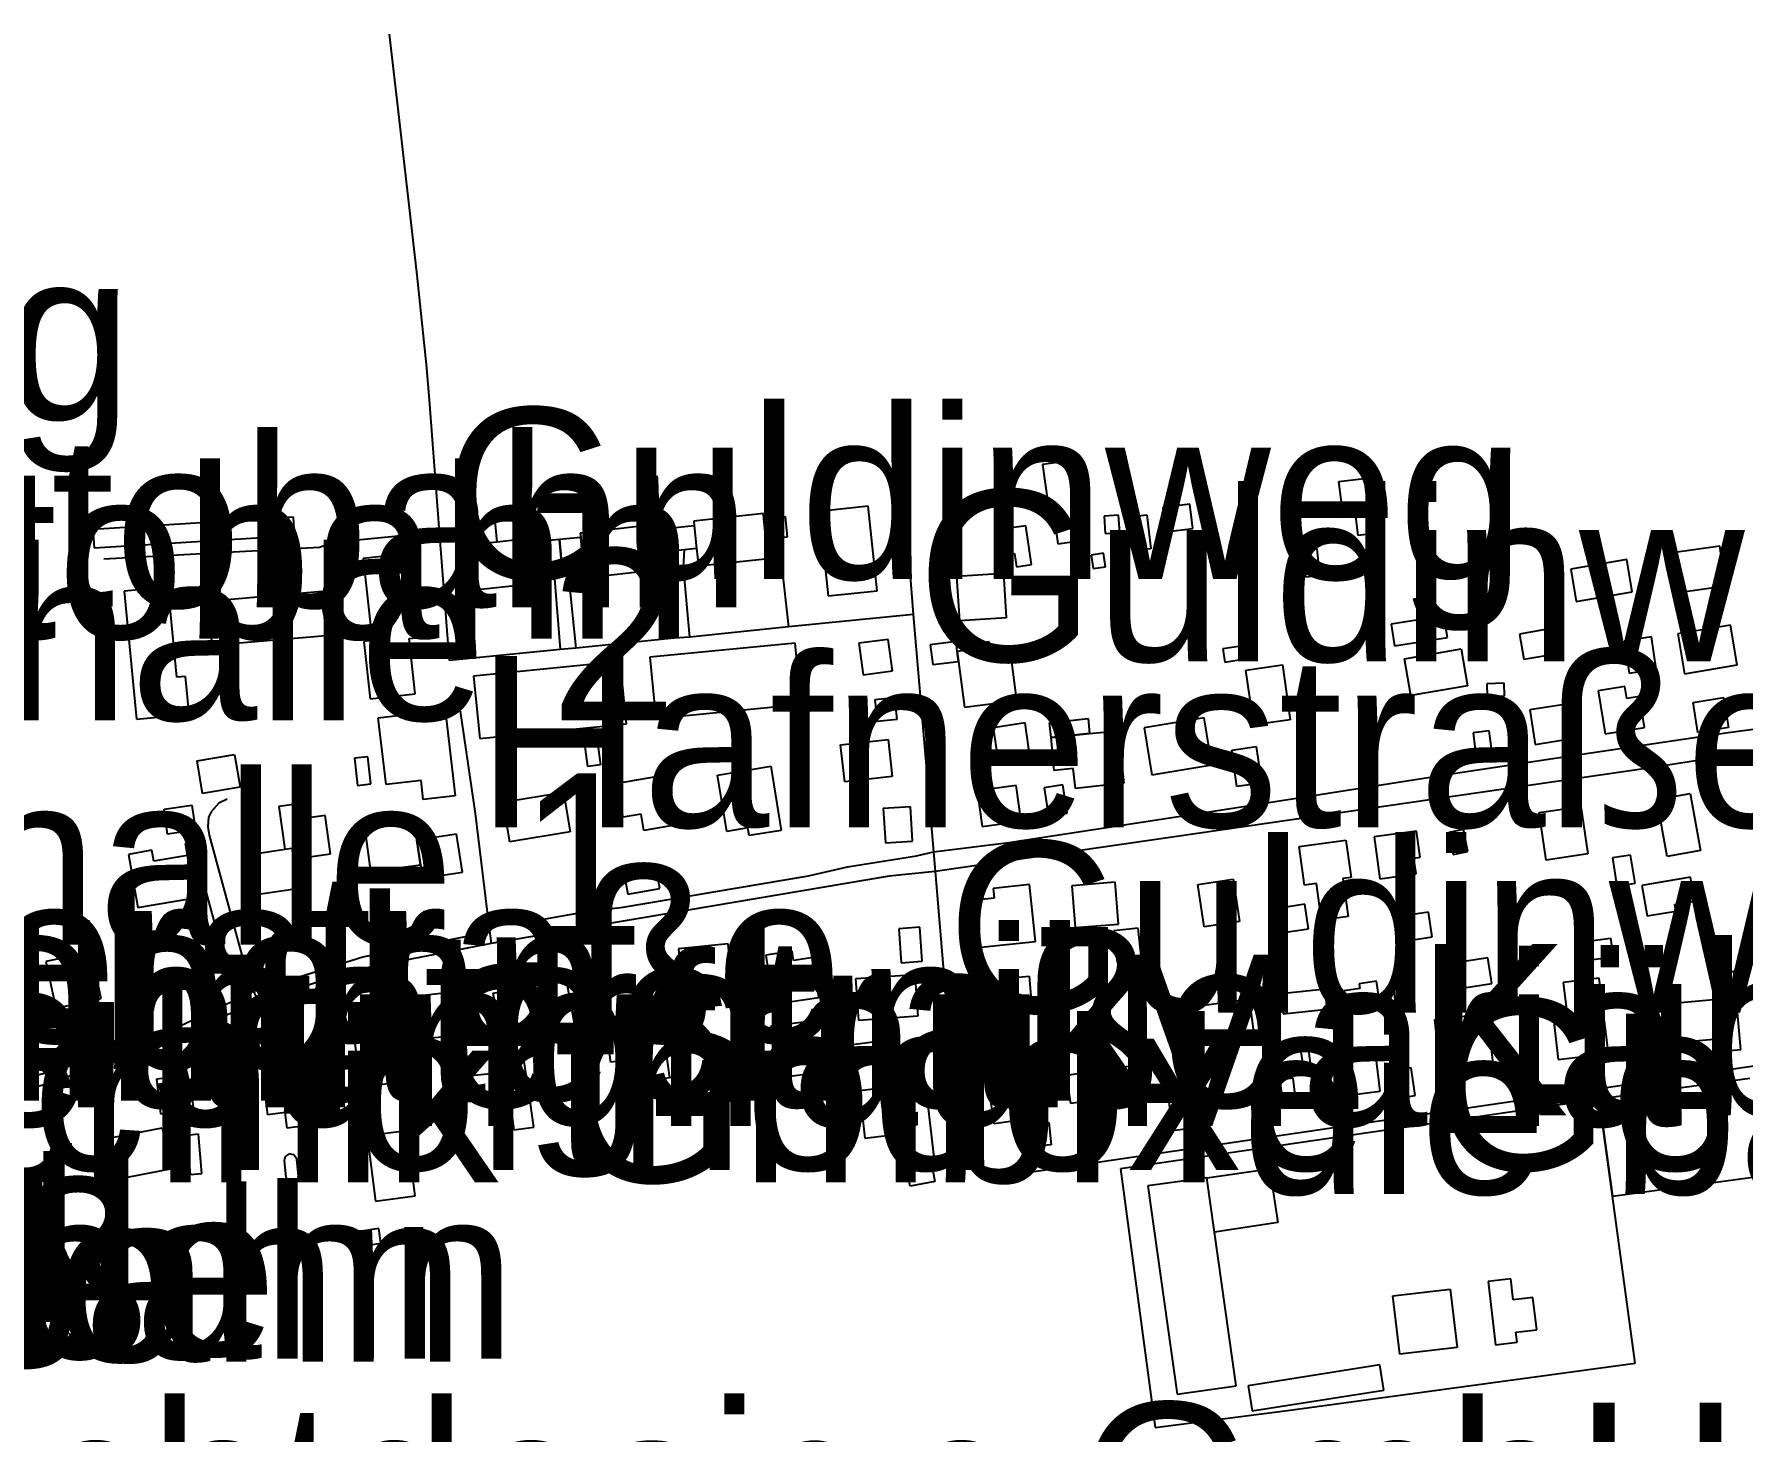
# Model space of a CAD drawing. Extents: x -3657 to 4700, y -7332 to 8131.
# Drawn here: x -1766.9 to -1333.8, y 3526.7 to 3880.9 of the extents above; entities that cross this region are included whole.
import ezdxf

# ---------------------------------------------------------------- set-up
doc = ezdxf.new("R2010")
doc.units = 0
for name, color, linetype in [('OSM_BUILDING_DETACHED', 9, 'CONTINUOUS'), ('OSM_BUILDING_HOUSE', 9, 'CONTINUOUS'), ('OSM_BUILDING_YES', 9, 'CONTINUOUS'), ('OSM_HIGHWAY_FOOTWAY', 8, 'CONTINUOUS'), ('OSM_HIGHWAY_RESIDENTIAL', 8, 'CONTINUOUS'), ('OSM_HIGHWAY_SERVICE', 8, 'CONTINUOUS'), ('OSM_LABELS', 8, 'CONTINUOUS'), ('OSM_LANDUSE_GREENFIELD', 3, 'CONTINUOUS'), ('OSM_LANDUSE_INDUSTRIAL', 3, 'CONTINUOUS'), ('OSM_LEISURE_SWIMMING_POOL', 3, 'CONTINUOUS')]:
    doc.layers.add(name, color=color, linetype=linetype)

msp = doc.modelspace()

# ---------------------------------------------------------------- linework, layer by layer
at = {"layer": 'OSM_BUILDING_DETACHED'}
for p, q in [((-1533.014335, 3743.56001), (-1521.212913, 3744.316135)), ((-1532.278643, 3732.251486), (-1533.014335, 3743.56001)), ((-1521.212913, 3744.316135), (-1520.484805, 3733.007611)), ((-1520.484805, 3733.007611), (-1532.278643, 3732.251486))]:
    msp.add_line(p, q, dxfattribs=at)
at = {"layer": 'OSM_BUILDING_HOUSE'}
for p, q in [((-1725.65207, 3696.769185), (-1716.125986, 3698.370392)), ((-1724.24136, 3688.451804), (-1725.65207, 3696.769185)), ((-1716.125986, 3698.370392), (-1714.700107, 3690.097489)), ((-1714.700107, 3690.097489), (-1724.24136, 3688.451804))]:
    msp.add_line(p, q, dxfattribs=at)
at = {"layer": 'OSM_BUILDING_YES'}
for p, q in [((-1503.59421, 3772.893232), (-1511.292438, 3771.859119)), ((-1511.292438, 3771.859119), (-1509.987911, 3762.19628)), ((-1503.44252, 3771.770163), (-1503.59421, 3772.893232)), ((-1501.303702, 3772.05927), (-1503.44252, 3771.770163)), ((-1500.112942, 3763.219273), (-1501.303702, 3772.05927)), ((-1436.145595, 3767.511397), (-1429.713971, 3768.300881)), ((-1435.023094, 3758.415652), (-1436.145595, 3767.511397)), ((-1429.713971, 3768.300881), (-1427.984714, 3754.279201)), ((-1555.494679, 3761.284481), (-1567.94078, 3759.939023)), ((-1553.181418, 3739.879458), (-1555.494679, 3761.284481)), ((-1509.987911, 3762.19628), (-1508.857826, 3762.351953)), ((-1508.857826, 3762.351953), (-1507.431947, 3751.766196)), ((-1501.091337, 3763.085839), (-1500.112942, 3763.219273)), ((-1499.710965, 3752.811428), (-1501.091337, 3763.085839)), ((-1473.984472, 3761.818217), (-1480.787734, 3760.973135)), ((-1480.787734, 3760.973135), (-1480.014119, 3754.768459)), ((-1473.210857, 3755.61354), (-1473.984472, 3761.818217)), ((-1701.222519, 3758.526847), (-1752.05358, 3755.413389)), ((-1700.941894, 3753.890019), (-1701.222519, 3758.526847)), ((-1656.102559, 3756.958999), (-1650.141172, 3757.514973)), ((-1655.601984, 3751.588284), (-1656.102559, 3756.958999)), ((-1650.141172, 3757.514973), (-1649.648182, 3752.133139)), ((-1610.846078, 3756.458621), (-1628.495119, 3754.479352)), ((-1610.61096, 3755.213238), (-1610.846078, 3756.458621)), ((-1610.61096, 3755.213238), (-1605.210823, 3755.791452)), ((-1605.210823, 3755.791452), (-1599.613491, 3756.391904)), ((-1605.210823, 3755.791452), (-1604.588897, 3749.942599)), ((-1604.588897, 3749.942599), (-1605.210823, 3755.791452)), ((-1582.025125, 3759.449765), (-1599.719673, 3757.537212)), ((-1599.719673, 3757.537212), (-1599.613491, 3756.391904)), ((-1599.613491, 3756.391904), (-1598.991565, 3750.543051)), ((-1599.613491, 3756.391904), (-1598.991565, 3750.543051)), ((-1581.918942, 3758.193262), (-1582.025125, 3759.449765)), ((-1581.918942, 3758.193262), (-1576.564312, 3758.68252)), ((-1581.441121, 3752.944862), (-1581.918942, 3758.193262)), ((-1581.441121, 3752.944862), (-1581.918942, 3758.193262)), ((-1576.564312, 3758.68252), (-1576.078907, 3753.445239)), ((-1567.94078, 3759.939023), (-1565.627519, 3738.533999)), ((-1515.532152, 3756.336307), (-1519.127187, 3755.82481)), ((-1519.127187, 3755.82481), (-1518.869315, 3754.034572)), ((-1514.113858, 3746.484437), (-1515.532152, 3756.336307)), ((-1492.005153, 3759.027224), (-1495.653279, 3758.793715)), ((-1495.653279, 3758.793715), (-1495.380238, 3754.412635)), ((-1491.732112, 3754.646144), (-1492.005153, 3759.027224)), ((-1431.85279, 3758.804834), (-1435.023094, 3758.415652)), ((-1431.246033, 3753.878899), (-1431.85279, 3758.804834)), ((-1752.05358, 3755.413389), (-1751.772954, 3750.776561)), ((-1751.772954, 3750.776561), (-1700.941894, 3753.890019)), ((-1655.601984, 3751.588284), (-1657.331242, 3751.388133)), ((-1649.648182, 3752.133139), (-1655.601984, 3751.588284)), ((-1649.648182, 3752.133139), (-1655.601984, 3751.588284)), ((-1640.000747, 3753.256208), (-1649.648182, 3752.133139)), ((-1639.879396, 3752.233214), (-1640.000747, 3753.256208)), ((-1633.796658, 3752.833667), (-1639.879396, 3752.233214)), ((-1639.310561, 3746.506676), (-1639.879396, 3752.233214)), ((-1639.879396, 3752.233214), (-1639.310561, 3746.506676)), ((-1628.358599, 3753.378522), (-1633.796658, 3752.833667)), ((-1633.227823, 3747.107128), (-1633.796658, 3752.833667)), ((-1633.796658, 3752.833667), (-1633.227823, 3747.107128)), ((-1628.495119, 3754.479352), (-1628.358599, 3753.378522)), ((-1628.358599, 3753.378522), (-1627.804933, 3747.629744)), ((-1627.804933, 3747.629744), (-1628.358599, 3753.378522)), ((-1610.049709, 3749.419983), (-1610.61096, 3755.213238)), ((-1610.049709, 3749.419983), (-1610.61096, 3755.213238)), ((-1578.263232, 3753.245088), (-1581.441121, 3752.944862)), ((-1580.796442, 3748.063404), (-1581.441121, 3752.944862)), ((-1576.078907, 3753.445239), (-1578.263232, 3753.245088)), ((-1518.869315, 3754.034572), (-1523.116613, 3753.423)), ((-1523.116613, 3753.423), (-1522.441596, 3748.719455)), ((-1507.431947, 3751.766196), (-1499.710965, 3752.811428)), ((-1495.380238, 3754.412635), (-1491.732112, 3754.646144)), ((-1480.014119, 3754.768459), (-1473.210857, 3755.61354)), ((-1427.984714, 3754.279201), (-1431.246033, 3753.878899)), ((-1671.749303, 3749.297668), (-1683.558309, 3747.996688)), ((-1683.558309, 3747.996688), (-1681.267802, 3727.258834)), ((-1669.39812, 3727.99272), (-1671.749303, 3749.297668)), ((-1657.331242, 3751.388133), (-1656.102559, 3740.001772)), ((-1636.72426, 3746.762424), (-1633.227823, 3747.107128)), ((-1633.227823, 3747.107128), (-1630.618769, 3747.362876)), ((-1630.618769, 3747.362876), (-1627.804933, 3747.629744)), ((-1627.804933, 3747.629744), (-1627.22093, 3743.148589)), ((-1607.630266, 3749.653492), (-1610.049709, 3749.419983)), ((-1609.579473, 3745.127858), (-1610.049709, 3749.419983)), ((-1604.588897, 3749.942599), (-1607.630266, 3749.653492)), ((-1602.025349, 3750.220586), (-1604.588897, 3749.942599)), ((-1598.991565, 3750.543051), (-1602.025349, 3750.220586)), ((-1598.991565, 3750.543051), (-1598.483406, 3746.150852)), ((-1598.483406, 3746.150852), (-1580.796442, 3748.063404)), ((-1522.441596, 3748.719455), (-1518.399078, 3749.297668)), ((-1518.399078, 3749.297668), (-1517.921257, 3745.939581)), ((-1495.858059, 3749.375505), (-1498.960104, 3748.919605)), ((-1498.960104, 3748.919605), (-1498.459529, 3745.472563)), ((-1495.3499, 3745.928462), (-1495.858059, 3749.375505)), ((-1441.689836, 3750.465215), (-1445.337962, 3750.076033)), ((-1445.337962, 3750.076033), (-1444.617438, 3743.359859)), ((-1440.961728, 3743.749041), (-1441.689836, 3750.465215)), ((-1363.190661, 3747.818776), (-1377.396357, 3745.372487)), ((-1361.772367, 3739.568112), (-1363.190661, 3747.818776)), ((-1339.572648, 3751.165743), (-1351.556097, 3749.4867)), ((-1351.556097, 3749.4867), (-1350.145387, 3739.456917)), ((-1338.161938, 3741.14708), (-1339.572648, 3751.165743)), ((-1639.310561, 3746.506676), (-1636.72426, 3746.762424)), ((-1638.772065, 3741.869847), (-1639.310561, 3746.506676)), ((-1627.22093, 3743.148589), (-1609.579473, 3745.127858)), ((-1517.921257, 3745.939581), (-1514.113858, 3746.484437)), ((-1498.459529, 3745.472563), (-1495.3499, 3745.928462)), ((-1444.617438, 3743.359859), (-1440.961728, 3743.749041)), ((-1377.396357, 3745.372487), (-1375.970478, 3737.121824)), ((-1732.971075, 3740.791256), (-1744.142986, 3739.723785)), ((-1744.142986, 3739.723785), (-1741.033357, 3707.288225)), ((-1730.771581, 3717.929579), (-1732.971075, 3740.791256)), ((-1693.911099, 3739.668188), (-1722.838234, 3737.177421)), ((-1692.947872, 3728.526456), (-1693.911099, 3739.668188)), ((-1656.102559, 3740.001772), (-1638.772065, 3741.869847)), ((-1565.627519, 3738.533999), (-1553.181418, 3739.879458)), ((-1375.970478, 3737.121824), (-1361.772367, 3739.568112)), ((-1350.145387, 3739.456917), (-1338.161938, 3741.14708)), ((-1722.838234, 3737.177421), (-1721.875008, 3726.03569)), ((-1409.546889, 3733.530228), (-1422.91071, 3731.361926)), ((-1422.91071, 3731.361926), (-1422.023328, 3725.891136)), ((-1408.659507, 3728.048318), (-1409.546889, 3733.530228)), ((-1381.393368, 3730.472367), (-1390.396124, 3728.893399)), ((-1380.270868, 3724.078659), (-1381.393368, 3730.472367)), ((-1336.902918, 3731.150656), (-1350.213647, 3728.904519)), ((-1335.196414, 3721.065276), (-1336.902918, 3731.150656)), ((-1721.875008, 3726.03569), (-1692.947872, 3728.526456)), ((-1681.267802, 3727.258834), (-1683.368697, 3727.025324)), ((-1683.368697, 3727.025324), (-1681.768376, 3712.492147)), ((-1671.847901, 3727.714733), (-1669.39812, 3727.99272)), ((-1670.308255, 3713.75977), (-1671.847901, 3727.714733)), ((-1574.031102, 3726.613903), (-1610.838493, 3723.011188)), ((-1572.506626, 3711.11333), (-1574.031102, 3726.613903)), ((-1550.420674, 3727.536821), (-1557.861031, 3726.558306)), ((-1557.861031, 3726.558306), (-1556.806791, 3718.552271)), ((-1549.366434, 3719.530786), (-1550.420674, 3727.536821)), ((-1533.2267, 3726.969727), (-1539.77209, 3726.135765)), ((-1539.77209, 3726.135765), (-1539.14258, 3721.143113)), ((-1532.908153, 3724.445602), (-1533.2267, 3726.969727)), ((-1524.807948, 3726.869651), (-1529.919875, 3726.202482)), ((-1529.919875, 3726.202482), (-1529.745432, 3724.857023)), ((-1524.57283, 3725.101652), (-1524.807948, 3726.869651)), ((-1519.620177, 3725.746583), (-1524.57283, 3725.101652)), ((-1517.830244, 3712.058487), (-1519.620177, 3725.746583)), ((-1460.984706, 3725.80218), (-1465.588474, 3725.101652)), ((-1460.476547, 3722.477452), (-1460.984706, 3725.80218)), ((-1422.023328, 3725.891136), (-1408.659507, 3728.048318)), ((-1390.396124, 3728.893399), (-1389.273623, 3722.499691)), ((-1356.941065, 3728.159513), (-1363.820171, 3727.11428)), ((-1363.820171, 3727.11428), (-1362.576319, 3718.997051)), ((-1355.704797, 3720.042283), (-1356.941065, 3728.159513)), ((-1350.213647, 3728.904519), (-1348.499559, 3718.808019)), ((-1618.34711, 3721.954836), (-1655.571647, 3718.207567)), ((-1616.754373, 3706.142917), (-1618.34711, 3721.954836)), ((-1610.838493, 3723.011188), (-1609.314017, 3707.510615)), ((-1539.14258, 3721.143113), (-1532.59719, 3721.965955)), ((-1529.745432, 3724.857023), (-1532.908153, 3724.445602)), ((-1532.908153, 3724.445602), (-1532.59719, 3721.965955)), ((-1532.59719, 3721.965955), (-1532.908153, 3724.445602)), ((-1532.59719, 3721.965955), (-1531.065129, 3710.334966)), ((-1465.588474, 3725.101652), (-1465.080315, 3721.776924)), ((-1465.080315, 3721.776924), (-1460.476547, 3722.477452)), ((-1419.535624, 3722.633125), (-1405.147901, 3725.101652)), ((-1417.935303, 3713.30387), (-1419.535624, 3722.633125)), ((-1405.147901, 3725.101652), (-1403.54758, 3715.772398)), ((-1389.273623, 3722.499691), (-1380.270868, 3724.078659)), ((-1728.564503, 3718.14085), (-1730.771581, 3717.929579)), ((-1727.646783, 3708.566967), (-1728.564503, 3718.14085)), ((-1655.571647, 3718.207567), (-1653.97891, 3702.395648)), ((-1556.806791, 3718.552271), (-1549.366434, 3719.530786)), ((-1459.748438, 3719.742057), (-1450.480227, 3721.065276)), ((-1457.746141, 3705.831571), (-1459.748438, 3719.742057)), ((-1450.480227, 3721.065276), (-1448.477929, 3707.16591)), ((-1362.576319, 3718.997051), (-1355.704797, 3720.042283)), ((-1348.499559, 3718.808019), (-1335.196414, 3721.065276)), ((-1681.768376, 3712.492147), (-1670.308255, 3713.75977)), ((-1548.78243, 3712.747896), (-1553.788175, 3712.191921)), ((-1548.175674, 3707.343822), (-1548.78243, 3712.747896)), ((-1403.54758, 3715.772398), (-1417.935303, 3713.30387)), ((-1394.264199, 3716.428448), (-1398.670771, 3716.250536)), ((-1398.670771, 3716.250536), (-1398.54942, 3713.048122)), ((-1398.54942, 3713.048122), (-1394.142848, 3713.226034)), ((-1394.142848, 3713.226034), (-1394.264199, 3716.428448)), ((-1363.63056, 3715.550008), (-1370.44899, 3714.449178)), ((-1370.44899, 3714.449178), (-1368.681811, 3703.563195)), ((-1363.13757, 3712.536625), (-1363.63056, 3715.550008)), ((-1359.967265, 3713.059242), (-1363.13757, 3712.536625)), ((-1358.685491, 3705.186641), (-1359.967265, 3713.059242)), ((-1346.37591, 3711.546991), (-1338.617006, 3712.770135)), ((-1338.617006, 3712.770135), (-1337.418661, 3705.186641)), ((-1741.033357, 3707.288225), (-1727.646783, 3708.566967)), ((-1679.690234, 3707.655168), (-1662.7693, 3709.634438)), ((-1662.7693, 3709.634438), (-1660.228506, 3687.88471)), ((-1609.314017, 3707.510615), (-1572.506626, 3711.11333)), ((-1553.788175, 3712.191921), (-1553.181418, 3706.787848)), ((-1531.065129, 3710.334966), (-1517.830244, 3712.058487)), ((-1378.458182, 3711.11333), (-1387.764316, 3709.645557)), ((-1387.764316, 3709.645557), (-1386.383944, 3700.927875)), ((-1377.085394, 3702.406768), (-1378.458182, 3711.11333)), ((-1345.177565, 3703.963497), (-1346.37591, 3711.546991)), ((-1677.710689, 3690.709061), (-1679.690234, 3707.655168)), ((-1653.97891, 3702.395648), (-1616.754373, 3706.142917)), ((-1553.181418, 3706.787848), (-1548.175674, 3707.343822)), ((-1515.729348, 3706.343068), (-1523.829553, 3705.153282)), ((-1523.829553, 3705.153282), (-1522.494687, 3696.090896)), ((-1514.394483, 3697.291801), (-1515.729348, 3706.343068)), ((-1509.517674, 3706.409785), (-1499.764057, 3707.477256)), ((-1509.100529, 3702.640277), (-1509.517674, 3706.409785)), ((-1499.764057, 3707.477256), (-1499.354496, 3703.707748)), ((-1499.354496, 3703.707748), (-1492.156842, 3704.363798)), ((-1492.156842, 3704.363798), (-1490.685456, 3691.087124)), ((-1470.328762, 3707.655168), (-1485.535607, 3705.153282)), ((-1485.535607, 3705.153282), (-1483.571232, 3693.233186)), ((-1468.364387, 3695.746191), (-1470.328762, 3707.655168)), ((-1448.477929, 3707.16591), (-1457.746141, 3705.831571)), ((-1398.033676, 3704.363798), (-1402.144454, 3703.841182)), ((-1402.144454, 3703.841182), (-1401.241904, 3696.780304)), ((-1397.13871, 3697.30292), (-1398.033676, 3704.363798)), ((-1368.681811, 3703.563195), (-1358.685491, 3705.186641)), ((-1337.418661, 3705.186641), (-1345.177565, 3703.963497)), ((-1562.525474, 3700.81668), (-1550.451012, 3702.195497)), ((-1561.456065, 3691.431828), (-1562.525474, 3700.81668)), ((-1550.451012, 3702.195497), (-1549.381603, 3692.799526)), ((-1509.100529, 3702.640277), (-1499.354496, 3703.707748)), ((-1499.354496, 3703.707748), (-1509.100529, 3702.640277)), ((-1508.342082, 3694.322896), (-1509.100529, 3702.640277)), ((-1463.335889, 3699.448983), (-1457.131799, 3700.338542)), ((-1461.993439, 3690.208684), (-1463.335889, 3699.448983)), ((-1457.131799, 3700.338542), (-1455.78935, 3691.109363)), ((-1386.383944, 3700.927875), (-1377.085394, 3702.406768)), ((-1593.682442, 3693.15535), (-1580.174516, 3695.357009)), ((-1580.174516, 3695.357009), (-1577.527539, 3679.12255)), ((-1522.494687, 3696.090896), (-1514.394483, 3697.291801)), ((-1483.571232, 3693.233186), (-1468.364387, 3695.746191)), ((-1401.241904, 3696.780304), (-1397.13871, 3697.30292)), ((-1668.867207, 3691.743174), (-1677.710689, 3690.709061)), ((-1668.305957, 3686.939553), (-1668.867207, 3691.743174)), ((-1619.090387, 3691.120483), (-1606.295401, 3693.322142)), ((-1617.603833, 3682.480637), (-1619.090387, 3691.120483)), ((-1606.295401, 3693.322142), (-1604.080738, 3680.490248)), ((-1591.354012, 3678.855682), (-1593.682442, 3693.15535)), ((-1549.381603, 3692.799526), (-1561.456065, 3691.431828)), ((-1503.548703, 3694.845513), (-1508.342082, 3694.322896)), ((-1502.972284, 3689.719426), (-1503.548703, 3694.845513)), ((-1490.685456, 3691.087124), (-1502.972284, 3689.719426)), ((-1455.78935, 3691.109363), (-1461.993439, 3690.208684)), ((-1660.228506, 3687.88471), (-1668.305957, 3686.939553)), ((-1648.025107, 3686.272384), (-1632.765171, 3688.840987)), ((-1632.765171, 3688.840987), (-1631.066252, 3678.755607)), ((-1517.997102, 3690.531149), (-1527.856902, 3689.152332)), ((-1527.856902, 3689.152332), (-1526.590297, 3680.112185)), ((-1516.730497, 3681.479882), (-1517.997102, 3690.531149)), ((-1506.180511, 3690.653464), (-1510.913215, 3689.886219)), ((-1510.913215, 3689.886219), (-1509.760377, 3682.747505)), ((-1505.020088, 3683.51475), (-1506.180511, 3690.653464)), ((-1355.545524, 3686.972912), (-1347.104018, 3688.496282)), ((-1352.928885, 3672.517571), (-1355.545524, 3686.972912)), ((-1347.104018, 3688.496282), (-1344.487379, 3674.052061)), ((-1734.010146, 3684.471026), (-1726.971766, 3685.4829)), ((-1733.100011, 3678.132915), (-1734.010146, 3684.471026)), ((-1726.971766, 3685.4829), (-1726.06163, 3679.144789)), ((-1697.968786, 3686.116711), (-1704.900983, 3685.138195)), ((-1704.900983, 3685.138195), (-1703.361338, 3674.330049)), ((-1697.422704, 3682.280486), (-1697.968786, 3686.116711)), ((-1693.167822, 3682.880938), (-1697.422704, 3682.280486)), ((-1691.78745, 3673.19586), (-1693.167822, 3682.880938)), ((-1646.326188, 3676.187004), (-1648.025107, 3686.272384)), ((-1613.060741, 3683.270121), (-1617.603833, 3682.480637)), ((-1612.340217, 3679.066952), (-1613.060741, 3683.270121)), ((-1544.785419, 3685.127076), (-1551.664526, 3684.704535)), ((-1551.664526, 3684.704535), (-1551.126029, 3675.975734)), ((-1544.246923, 3676.398274), (-1544.785419, 3685.127076)), ((-1509.760377, 3682.747505), (-1505.020088, 3683.51475)), ((-1385.382795, 3683.614825), (-1374.825225, 3685.182673)), ((-1383.592862, 3671.572414), (-1385.382795, 3683.614825)), ((-1374.825225, 3685.182673), (-1373.042876, 3673.140263)), ((-1726.06163, 3679.144789), (-1733.100011, 3678.132915)), ((-1670.399268, 3681.124059), (-1683.088072, 3679.422776)), ((-1683.088072, 3679.422776), (-1681.647025, 3668.703585)), ((-1669.913863, 3676.598425), (-1670.399268, 3681.124059)), ((-1659.834114, 3678.144035), (-1669.913863, 3676.598425)), ((-1658.362728, 3668.559032), (-1659.834114, 3678.144035)), ((-1631.066252, 3678.755607), (-1646.326188, 3676.187004)), ((-1604.080738, 3680.490248), (-1612.340217, 3679.066952)), ((-1585.999382, 3679.723003), (-1591.354012, 3678.855682)), ((-1585.680835, 3677.79933), (-1585.999382, 3679.723003)), ((-1577.527539, 3679.12255), (-1585.680835, 3677.79933)), ((-1526.590297, 3680.112185), (-1516.730497, 3681.479882)), ((-1416.479086, 3678.955758), (-1427.241437, 3677.487985)), ((-1415.561367, 3672.295181), (-1416.479086, 3678.955758)), ((-1404.579067, 3679.34494), (-1408.318206, 3678.611053)), ((-1408.318206, 3678.611053), (-1407.218459, 3673.006829)), ((-1403.47932, 3673.729596), (-1404.579067, 3679.34494)), ((-1737.081853, 3674.063181), (-1742.997733, 3673.029068)), ((-1736.604032, 3671.294427), (-1737.081853, 3674.063181)), ((-1728.549334, 3675.83118), (-1724.286867, 3676.49835)), ((-1728.071513, 3672.77332), (-1728.549334, 3675.83118)), ((-1724.286867, 3676.49835), (-1723.642187, 3672.373018)), ((-1712.69781, 3672.895634), (-1703.361338, 3674.330049)), ((-1703.361338, 3674.330049), (-1701.601743, 3674.585797)), ((-1703.361338, 3674.330049), (-1701.601743, 3674.585797)), ((-1701.601743, 3674.585797), (-1701.214935, 3671.850402)), ((-1701.601743, 3674.585797), (-1701.214935, 3671.850402)), ((-1668.958221, 3670.404868), (-1669.913863, 3676.598425)), ((-1669.913863, 3676.598425), (-1668.958221, 3670.404868)), ((-1551.126029, 3675.975734), (-1544.246923, 3676.398274)), ((-1446.248097, 3675.019457), (-1434.378415, 3676.665142)), ((-1444.882894, 3665.223184), (-1446.248097, 3675.019457)), ((-1434.378415, 3676.665142), (-1433.058719, 3667.213573)), ((-1427.241437, 3677.487985), (-1425.78522, 3666.85775)), ((-1407.218459, 3673.006829), (-1403.47932, 3673.729596)), ((-1344.487379, 3674.052061), (-1352.928885, 3672.517571)), ((-1742.997733, 3673.029068), (-1740.654134, 3659.552243)), ((-1728.071513, 3672.77332), (-1736.604032, 3671.294427)), ((-1727.904655, 3671.705848), (-1728.071513, 3672.77332)), ((-1727.904655, 3671.705848), (-1728.071513, 3672.77332)), ((-1725.743083, 3672.050553), (-1727.904655, 3671.705848)), ((-1726.220904, 3662.054129), (-1727.904655, 3671.705848)), ((-1723.642187, 3672.373018), (-1725.743083, 3672.050553)), ((-1711.249177, 3662.732418), (-1712.69781, 3672.895634)), ((-1701.214935, 3671.850402), (-1691.78745, 3673.19586)), ((-1701.214935, 3671.850402), (-1700.244124, 3664.300266)), ((-1681.647025, 3668.703585), (-1668.958221, 3670.404868)), ((-1668.958221, 3670.404868), (-1668.434893, 3667.013422)), ((-1417.138935, 3672.083911), (-1415.561367, 3672.295181)), ((-1416.592853, 3668.125372), (-1417.138935, 3672.083911)), ((-1373.042876, 3673.140263), (-1383.592862, 3671.572414)), ((-1362.212265, 3672.851156), (-1366.823618, 3672.11727)), ((-1366.823618, 3672.11727), (-1365.685949, 3665.000794)), ((-1361.082181, 3665.734681), (-1362.212265, 3672.851156)), ((-1668.434893, 3667.013422), (-1658.362728, 3668.559032)), ((-1625.415828, 3666.824391), (-1629.033616, 3666.112744)), ((-1629.033616, 3666.112744), (-1628.024883, 3660.986657)), ((-1624.407095, 3661.709424), (-1625.415828, 3666.824391)), ((-1609.139574, 3669.014931), (-1617.262532, 3667.524919)), ((-1617.262532, 3667.524919), (-1616.420657, 3662.932569)), ((-1608.297699, 3664.422581), (-1609.139574, 3669.014931)), ((-1514.568925, 3665.367738), (-1523.784046, 3664.411461)), ((-1513.082371, 3650.956875), (-1514.568925, 3665.367738)), ((-1492.900119, 3665.97931), (-1503.844497, 3665.10087)), ((-1503.844497, 3665.10087), (-1502.995037, 3654.503993)), ((-1492.050659, 3655.382433), (-1492.900119, 3665.97931)), ((-1471.913915, 3665.434454), (-1462.96425, 3666.757674)), ((-1470.313593, 3654.704144), (-1471.913915, 3665.434454)), ((-1462.96425, 3666.757674), (-1461.363929, 3656.027364)), ((-1441.84911, 3665.645725), (-1444.882894, 3665.223184)), ((-1440.559751, 3656.360948), (-1441.84911, 3665.645725)), ((-1433.058719, 3667.213573), (-1435.15203, 3666.924467)), ((-1435.15203, 3666.924467), (-1433.809581, 3657.294986)), ((-1425.78522, 3666.85775), (-1416.592853, 3668.125372)), ((-1365.685949, 3665.000794), (-1361.082181, 3665.734681)), ((-1346.982667, 3667.224693), (-1359.337754, 3665.156467)), ((-1359.337754, 3665.156467), (-1358.040812, 3657.42842)), ((-1345.973934, 3661.186808), (-1346.982667, 3667.224693)), ((-1740.654134, 3659.552243), (-1726.220904, 3662.054129)), ((-1700.244124, 3664.300266), (-1711.249177, 3662.732418)), ((-1628.024883, 3660.986657), (-1624.407095, 3661.709424)), ((-1616.420657, 3662.932569), (-1608.297699, 3664.422581)), ((-1523.526174, 3661.898456), (-1529.813693, 3661.253525)), ((-1529.813693, 3661.253525), (-1528.58501, 3649.355668)), ((-1523.784046, 3664.411461), (-1523.526174, 3661.898456)), ((-1351.002431, 3660.341727), (-1345.973934, 3661.186808)), ((-1444.753958, 3660.386205), (-1451.117321, 3659.441048)), ((-1451.117321, 3659.441048), (-1450.192017, 3653.247491)), ((-1443.828654, 3654.192647), (-1444.753958, 3660.386205)), ((-1433.809581, 3657.294986), (-1440.559751, 3656.360948)), ((-1413.468055, 3658.406935), (-1422.091588, 3657.083715)), ((-1422.091588, 3657.083715), (-1421.128361, 3650.823441)), ((-1412.504829, 3652.146661), (-1413.468055, 3658.406935)), ((-1358.040812, 3657.42842), (-1350.721806, 3658.662683)), ((-1350.721806, 3658.662683), (-1351.002431, 3660.341727)), ((-1542.403898, 3654.548471), (-1547.697853, 3654.203767)), ((-1547.697853, 3654.203767), (-1547.129018, 3645.575041)), ((-1541.835064, 3645.930864), (-1542.403898, 3654.548471)), ((-1502.995037, 3654.503993), (-1492.050659, 3655.382433)), ((-1487.090422, 3654.35944), (-1493.249004, 3653.670031)), ((-1493.249004, 3653.670031), (-1492.361622, 3645.741833)), ((-1486.20304, 3646.431242), (-1487.090422, 3654.35944)), ((-1461.363929, 3656.027364), (-1470.313593, 3654.704144)), ((-1450.192017, 3653.247491), (-1443.828654, 3654.192647)), ((-1421.128361, 3650.823441), (-1412.504829, 3652.146661)), ((-1752.493478, 3648.288197), (-1763.946015, 3645.841908)), ((-1749.967853, 3636.468176), (-1752.493478, 3648.288197)), ((-1590.989958, 3650.334183), (-1603.564995, 3649.111039)), ((-1603.564995, 3649.111039), (-1602.283221, 3635.967799)), ((-1590.117745, 3641.249558), (-1590.989958, 3650.334183)), ((-1574.797133, 3648.466109), (-1581.441121, 3647.487593)), ((-1581.441121, 3647.487593), (-1579.605681, 3635.044881)), ((-1574.455832, 3646.142135), (-1574.797133, 3648.466109)), ((-1528.58501, 3649.355668), (-1513.082371, 3650.956875)), ((-1374.354988, 3650.8568), (-1367.278686, 3651.768598)), ((-1373.740647, 3646.042059), (-1374.354988, 3650.8568)), ((-1367.278686, 3651.768598), (-1366.664344, 3646.942738)), ((-1763.946015, 3645.841908), (-1761.412805, 3634.021888)), ((-1569.48801, 3646.876021), (-1574.455832, 3646.142135)), ((-1567.993871, 3636.757283), (-1569.48801, 3646.876021)), ((-1547.129018, 3645.575041), (-1541.835064, 3645.930864)), ((-1492.361622, 3645.741833), (-1486.20304, 3646.431242)), ((-1398.367393, 3646.798185), (-1407.597682, 3645.36377)), ((-1407.597682, 3645.36377), (-1406.588949, 3638.858867)), ((-1397.358659, 3640.293282), (-1398.367393, 3646.798185)), ((-1366.664344, 3646.942738), (-1373.740647, 3646.042059)), ((-1336.045874, 3643.362262), (-1341.817649, 3642.850765)), ((-1334.263525, 3623.614043), (-1336.045874, 3643.362262)), ((-1650.588655, 3637.891471), (-1632.029478, 3641.216199)), ((-1632.029478, 3641.216199), (-1629.89066, 3629.307223)), ((-1594.827695, 3639.603873), (-1589.97364, 3640.082011)), ((-1594.54707, 3636.712805), (-1594.827695, 3639.603873)), ((-1590.117745, 3641.249558), (-1585.324365, 3641.827772)), ((-1589.97364, 3640.082011), (-1590.117745, 3641.249558)), ((-1589.97364, 3640.082011), (-1590.117745, 3641.249558)), ((-1588.896647, 3631.175298), (-1589.97364, 3640.082011)), ((-1585.324365, 3641.827772), (-1584.103267, 3631.764631)), ((-1558.649815, 3641.549784), (-1543.693257, 3642.595017)), ((-1557.906538, 3630.941788), (-1558.649815, 3641.549784)), ((-1543.693257, 3642.595017), (-1542.94998, 3631.987021)), ((-1430.851641, 3639.025659), (-1437.063315, 3638.069383)), ((-1426.627096, 3640.860376), (-1431.026083, 3640.193206)), ((-1431.026083, 3640.193206), (-1430.851641, 3639.025659)), ((-1425.58044, 3634.010768), (-1426.627096, 3640.860376)), ((-1406.588949, 3638.858867), (-1397.358659, 3640.293282)), ((-1370.145612, 3641.683218), (-1379.300057, 3640.582388)), ((-1379.300057, 3640.582388), (-1378.230648, 3631.675675)), ((-1367.84752, 3622.591049), (-1370.145612, 3641.683218)), ((-1341.817649, 3642.850765), (-1341.210892, 3636.145711)), ((-1761.412805, 3634.021888), (-1749.967853, 3636.468176)), ((-1679.743325, 3638.514163), (-1687.289864, 3637.535647)), ((-1687.289864, 3637.535647), (-1686.523833, 3631.697914)), ((-1679.045554, 3633.187926), (-1679.743325, 3638.514163)), ((-1668.912714, 3637.213182), (-1673.577158, 3636.60161)), ((-1673.577158, 3636.60161), (-1672.69736, 3629.929914)), ((-1658.029012, 3638.447446), (-1668.912714, 3637.213182)), ((-1668.912714, 3637.213182), (-1668.025332, 3630.552606)), ((-1668.025332, 3630.552606), (-1668.912714, 3637.213182)), ((-1656.807914, 3627.550343), (-1658.029012, 3638.447446)), ((-1648.449837, 3625.982495), (-1650.588655, 3637.891471)), ((-1609.62498, 3635.489661), (-1613.902616, 3635.033762)), ((-1613.902616, 3635.033762), (-1613.341366, 3629.763122)), ((-1609.071314, 3630.207902), (-1609.62498, 3635.489661)), ((-1602.283221, 3635.967799), (-1594.54707, 3636.712805)), ((-1579.605681, 3635.044881), (-1567.993871, 3636.757283)), ((-1458.823134, 3636.279145), (-1478.755099, 3633.599347)), ((-1457.647543, 3627.539223), (-1458.823134, 3636.279145)), ((-1437.063315, 3638.069383), (-1436.191101, 3632.387322)), ((-1341.210892, 3636.145711), (-1352.352466, 3635.144956)), ((-1352.352466, 3635.144956), (-1351.457499, 3625.237489)), ((-1686.523833, 3631.697914), (-1684.218157, 3614.062398)), ((-1676.049692, 3633.577108), (-1679.045554, 3633.187926)), ((-1673.675756, 3615.430096), (-1676.049692, 3633.577108)), ((-1672.69736, 3629.929914), (-1668.025332, 3630.552606)), ((-1668.025332, 3630.552606), (-1667.676447, 3626.338318)), ((-1613.341366, 3629.763122), (-1609.071314, 3630.207902)), ((-1584.103267, 3631.764631), (-1588.896647, 3631.175298)), ((-1570.648433, 3630.68604), (-1580.257945, 3629.396179)), ((-1570.125105, 3626.760859), (-1570.648433, 3630.68604)), ((-1542.94998, 3631.987021), (-1557.906538, 3630.941788)), ((-1478.755099, 3633.599347), (-1477.571923, 3624.848306)), ((-1436.191101, 3632.387322), (-1425.58044, 3634.010768)), ((-1411.867734, 3631.197537), (-1398.54942, 3632.698668)), ((-1410.707311, 3620.912006), (-1411.867734, 3631.197537)), ((-1398.54942, 3632.698668), (-1396.880838, 3617.854145)), ((-1378.230648, 3631.675675), (-1381.780176, 3631.242015)), ((-1381.780176, 3631.242015), (-1380.559077, 3621.067679)), ((-1717.218149, 3625.904658), (-1712.000039, 3626.482872)), ((-1716.28526, 3617.431605), (-1717.218149, 3625.904658)), ((-1712.000039, 3626.482872), (-1711.059566, 3618.009818)), ((-1667.676447, 3626.338318), (-1656.807914, 3627.550343)), ((-1648.449837, 3625.982495), (-1650.163926, 3625.726746)), ((-1645.416053, 3626.438394), (-1648.449837, 3625.982495)), ((-1645.416053, 3626.438394), (-1648.449837, 3625.982495)), ((-1629.89066, 3629.307223), (-1645.416053, 3626.438394)), ((-1644.930647, 3623.158143), (-1645.416053, 3626.438394)), ((-1621.631182, 3626.660784), (-1607.531668, 3628.562217)), ((-1620.774138, 3620.333792), (-1621.631182, 3626.660784)), ((-1607.531668, 3628.562217), (-1605.893425, 3616.408611)), ((-1580.257945, 3629.396179), (-1578.521103, 3616.364133)), ((-1568.911591, 3617.653995), (-1570.125105, 3626.760859)), ((-1477.571923, 3624.848306), (-1457.647543, 3627.539223)), ((-1351.457499, 3625.237489), (-1339.216178, 3626.338318)), ((-1339.216178, 3626.338318), (-1338.927969, 3623.191502)), ((-1709.580596, 3621.46798), (-1694.707467, 3623.391653)), ((-1707.707234, 3607.01264), (-1709.580596, 3621.46798)), ((-1694.707467, 3623.391653), (-1692.310777, 3604.966653)), ((-1650.163926, 3625.726746), (-1648.662202, 3615.608008)), ((-1643.178637, 3623.413892), (-1644.930647, 3623.158143)), ((-1642.154734, 3616.564284), (-1643.178637, 3623.413892)), ((-1553.57581, 3625.482117), (-1560.917569, 3624.614797)), ((-1560.917569, 3624.614797), (-1560.462501, 3620.789691)), ((-1560.462501, 3620.789691), (-1553.120742, 3621.657012)), ((-1553.120742, 3621.657012), (-1553.57581, 3625.482117)), ((-1448.250395, 3622.835678), (-1451.147659, 3622.413137)), ((-1451.147659, 3622.413137), (-1450.540902, 3618.310045)), ((-1445.914381, 3624.192256), (-1448.3945, 3623.825313)), ((-1448.3945, 3623.825313), (-1448.250395, 3622.835678)), ((-1445.163519, 3619.099529), (-1445.914381, 3624.192256)), ((-1435.827047, 3625.048457), (-1443.927252, 3624.014344)), ((-1443.927252, 3624.014344), (-1442.243502, 3610.871104)), ((-1435.409902, 3621.757087), (-1435.827047, 3625.048457)), ((-1426.915305, 3622.846798), (-1435.409902, 3621.757087)), ((-1425.656285, 3612.994927), (-1426.915305, 3622.846798)), ((-1380.559077, 3621.067679), (-1367.84752, 3622.591049)), ((-1338.927969, 3623.191502), (-1334.263525, 3623.614043)), ((-1716.28526, 3617.431605), (-1727.510263, 3615.99719)), ((-1714.146442, 3617.665114), (-1716.28526, 3617.431605)), ((-1714.146442, 3617.665114), (-1716.28526, 3617.431605)), ((-1711.059566, 3618.009818), (-1714.146442, 3617.665114)), ((-1712.826745, 3606.912565), (-1714.146442, 3617.665114)), ((-1651.210581, 3617.420485), (-1656.989941, 3616.797794)), ((-1650.573486, 3611.571632), (-1651.210581, 3617.420485)), ((-1617.308039, 3620.800811), (-1620.774138, 3620.333792)), ((-1616.519255, 3614.974197), (-1617.308039, 3620.800811)), ((-1578.521103, 3616.364133), (-1568.911591, 3617.653995)), ((-1505.194531, 3617.053542), (-1487.242111, 3619.688862)), ((-1487.242111, 3619.688862), (-1486.180286, 3612.516789)), ((-1450.540902, 3618.310045), (-1445.163519, 3619.099529)), ((-1417.836705, 3618.954975), (-1421.841301, 3618.354523)), ((-1421.841301, 3618.354523), (-1420.794645, 3611.293645)), ((-1416.790049, 3611.882978), (-1417.836705, 3618.954975)), ((-1408.424388, 3621.167754), (-1410.707311, 3620.912006)), ((-1407.91623, 3616.619882), (-1408.424388, 3621.167754)), ((-1396.880838, 3617.854145), (-1407.91623, 3616.619882)), ((-1731.401091, 3616.564284), (-1735.929015, 3616.019429)), ((-1735.929015, 3616.019429), (-1734.889943, 3607.290627)), ((-1730.36202, 3607.824363), (-1731.401091, 3616.564284)), ((-1727.510263, 3615.99719), (-1726.198151, 3605.277999)), ((-1684.218157, 3614.062398), (-1673.675756, 3615.430096)), ((-1656.989941, 3616.797794), (-1656.352846, 3610.937821)), ((-1648.662202, 3615.608008), (-1642.154734, 3616.564284)), ((-1608.274945, 3616.030549), (-1616.519255, 3614.974197)), ((-1605.893425, 3616.408611), (-1608.274945, 3616.030549)), ((-1605.893425, 3616.408611), (-1608.274945, 3616.030549)), ((-1608.274945, 3616.030549), (-1606.993171, 3607.991155)), ((-1602.214961, 3616.997944), (-1605.893425, 3616.408611)), ((-1600.933187, 3608.958551), (-1602.214961, 3616.997944)), ((-1547.022835, 3614.384864), (-1557.72451, 3613.117242)), ((-1557.72451, 3613.117242), (-1556.306216, 3601.130428)), ((-1546.681535, 3611.527154), (-1547.022835, 3614.384864)), ((-1524.785195, 3613.517543), (-1515.243942, 3614.840763)), ((-1523.571681, 3604.733144), (-1524.785195, 3613.517543)), ((-1515.243942, 3614.840763), (-1514.030428, 3606.056364)), ((-1504.132706, 3609.87035), (-1505.194531, 3617.053542)), ((-1447.795327, 3616.330775), (-1451.162828, 3615.919354)), ((-1451.162828, 3615.919354), (-1450.305784, 3608.780639)), ((-1446.930699, 3609.180941), (-1447.795327, 3616.330775)), ((-1442.243502, 3610.871104), (-1425.656285, 3612.994927)), ((-1656.352846, 3610.937821), (-1650.573486, 3611.571632)), ((-1606.993171, 3607.991155), (-1600.933187, 3608.958551)), ((-1540.636719, 3612.238802), (-1546.681535, 3611.527154)), ((-1538.748188, 3596.27121), (-1540.636719, 3612.238802)), ((-1486.180286, 3612.516789), (-1504.132706, 3609.87035)), ((-1470.404607, 3611.360362), (-1479.308764, 3610.270651)), ((-1479.308764, 3610.270651), (-1478.421382, 3603.054101)), ((-1469.517225, 3604.143811), (-1470.404607, 3611.360362)), ((-1452.346004, 3611.949695), (-1458.32256, 3611.015657)), ((-1458.32256, 3611.015657), (-1457.427593, 3605.311358)), ((-1451.451038, 3606.245395), (-1452.346004, 3611.949695)), ((-1450.305784, 3608.780639), (-1446.930699, 3609.180941)), ((-1420.794645, 3611.293645), (-1416.790049, 3611.882978)), ((-1734.889943, 3607.290627), (-1730.36202, 3607.824363)), ((-1726.198151, 3605.277999), (-1712.826745, 3606.912565)), ((-1703.315831, 3607.579734), (-1707.707234, 3607.01264)), ((-1702.800087, 3603.610075), (-1703.315831, 3607.579734)), ((-1692.310777, 3604.966653), (-1702.800087, 3603.610075)), ((-1514.030428, 3606.056364), (-1523.571681, 3604.733144)), ((-1514.705446, 3604.555232), (-1509.661779, 3605.04449)), ((-1514.159364, 3598.951008), (-1514.705446, 3604.555232)), ((-1509.661779, 3605.04449), (-1509.115698, 3599.451385)), ((-1478.421382, 3603.054101), (-1469.517225, 3604.143811)), ((-1457.427593, 3605.311358), (-1451.451038, 3606.245395)), ((-1747.609085, 3601.219384), (-1734.472798, 3603.754629)), ((-1745.568865, 3590.666986), (-1747.609085, 3601.219384)), ((-1734.472798, 3603.754629), (-1732.432578, 3593.20223)), ((-1725.272846, 3602.075585), (-1728.268709, 3601.808717)), ((-1728.268709, 3601.808717), (-1727.411665, 3591.901249)), ((-1724.415802, 3592.168117), (-1725.272846, 3602.075585)), ((-1672.500164, 3602.965145), (-1682.55716, 3601.664164)), ((-1682.55716, 3601.664164), (-1680.410757, 3585.162837)), ((-1670.353762, 3586.463818), (-1672.500164, 3602.965145)), ((-1556.306216, 3601.130428), (-1547.273123, 3602.1979)), ((-1547.273123, 3602.1979), (-1546.461585, 3595.359412)), ((-1546.461585, 3595.359412), (-1538.748188, 3596.27121)), ((-1509.115698, 3599.451385), (-1514.159364, 3598.951008)), ((-1732.432578, 3593.20223), (-1745.568865, 3590.666986)), ((-1727.411665, 3591.901249), (-1724.415802, 3592.168117)), ((-1545.589372, 3592.624017), (-1539.317023, 3593.8694)), ((-1544.861264, 3588.910106), (-1545.589372, 3592.624017)), ((-1539.317023, 3593.8694), (-1538.58133, 3590.155489)), ((-1469.638576, 3591.078407), (-1453.741545, 3593.357903)), ((-1453.741545, 3593.357903), (-1453.112035, 3589.088018)), ((-1538.58133, 3590.155489), (-1544.861264, 3588.910106)), ((-1469.638576, 3591.078407), (-1484.557212, 3588.987942)), ((-1484.557212, 3588.987942), (-1477.154777, 3536.248189)), ((-1467.696954, 3577.256878), (-1469.638576, 3591.078407)), ((-1467.696954, 3577.256878), (-1469.638576, 3591.078407)), ((-1453.112035, 3589.088018), (-1451.633065, 3579.736525)), ((-1680.410757, 3585.162837), (-1670.353762, 3586.463818)), ((-1679.576467, 3578.168676), (-1685.006941, 3577.390312)), ((-1679.03797, 3574.454766), (-1679.576467, 3578.168676)), ((-1451.633065, 3579.736525), (-1467.696954, 3577.256878)), ((-1685.006941, 3577.390312), (-1684.476029, 3573.676401)), ((-1684.476029, 3573.676401), (-1679.03797, 3574.454766)), ((-1462.228557, 3538.338653), (-1467.696954, 3577.256878)), ((-1392.580449, 3565.425737), (-1398.306717, 3564.769687)), ((-1391.973692, 3560.143978), (-1392.580449, 3565.425737)), ((-1422.478395, 3561.122494), (-1407.923814, 3562.823776)), ((-1420.741554, 3546.31133), (-1422.478395, 3561.122494)), ((-1407.923814, 3562.823776), (-1406.186972, 3548.012612)), ((-1398.306717, 3564.769687), (-1396.456108, 3548.746498)), ((-1386.952778, 3560.722192), (-1391.973692, 3560.143978)), ((-1386.004721, 3552.493767), (-1386.952778, 3560.722192)), ((-1391.29109, 3551.882195), (-1386.004721, 3552.493767)), ((-1406.186972, 3548.012612), (-1420.741554, 3546.31133)), ((-1396.456108, 3548.746498), (-1391.002881, 3549.38031)), ((-1391.002881, 3549.38031), (-1391.29109, 3551.882195)), ((-1425.762467, 3543.609293), (-1459.156851, 3538.360892)), ((-1424.753734, 3537.193346), (-1425.762467, 3543.609293)), ((-1477.154777, 3536.248189), (-1462.228557, 3538.338653)), ((-1459.156851, 3538.360892), (-1458.148117, 3531.956065)), ((-1458.148117, 3531.956065), (-1424.753734, 3537.193346))]:
    msp.add_line(p, q, dxfattribs=at)
at = {"layer": 'OSM_HIGHWAY_FOOTWAY'}
for p, q in [((-1337.486921, 3703.89678), (-1282.802955, 3711.391318)), ((-1379.102861, 3697.792178), (-1337.486921, 3703.89678)), ((-1406.020114, 3693.722444), (-1379.102861, 3697.792178)), ((-1434.537689, 3689.20793), (-1406.020114, 3693.722444)), ((-1464.109504, 3684.60446), (-1434.537689, 3689.20793)), ((-1519.809788, 3676.031331), (-1464.109504, 3684.60446)), ((-1543.268527, 3672.662125), (-1538.975722, 3673.718477)), ((-1538.975722, 3673.718477), (-1519.809788, 3676.031331)), ((-1570.633264, 3667.613875), (-1560.712788, 3669.91561)), ((-1560.712788, 3669.91561), (-1543.268527, 3672.662125)), ((-1617.64934, 3659.652318), (-1570.633264, 3667.613875)), ((-1643.512353, 3655.582584), (-1627.304359, 3658.507011)), ((-1627.304359, 3658.507011), (-1617.64934, 3659.652318)), ((-1683.618985, 3647.087292), (-1656.701731, 3652.402409)), ((-1656.701731, 3652.402409), (-1651.733909, 3655.638181)), ((-1651.733909, 3655.638181), (-1643.512353, 3655.582584)), ((-1711.340191, 3638.35849), (-1683.618985, 3647.087292)), ((-1729.929706, 3629.562971), (-1715.564736, 3636.345862)), ((-1715.564736, 3636.345862), (-1711.340191, 3638.35849)), ((-1759.592534, 3618.8549), (-1729.929706, 3629.562971)), ((-1770.756861, 3615.852637), (-1759.592534, 3618.8549))]:
    msp.add_line(p, q, dxfattribs=at)
at = {"layer": 'OSM_HIGHWAY_RESIDENTIAL'}
for p, q in [((-1674.419033, 3859.792067), (-1676.823307, 3880.941342)), ((-1669.875941, 3819.884208), (-1674.419033, 3859.792067)), ((-1667.479251, 3797.178204), (-1669.875941, 3819.884208)), ((-1666.728389, 3788.282609), (-1667.479251, 3797.178204)), ((-1664.164841, 3754.801817), (-1666.728389, 3788.282609)), ((-1547.273123, 3775.194967), (-1544.110402, 3733.808215)), ((-1661.669553, 3722.166106), (-1664.164841, 3754.801817)), ((-1575.692099, 3730.683637), (-1600.743575, 3728.115035)), ((-1544.110402, 3733.808215), (-1575.692099, 3730.683637)), ((-1544.110402, 3733.808215), (-1538.975722, 3673.718477)), ((-1604.679911, 3727.814808), (-1629.587282, 3725.346281)), ((-1600.743575, 3728.115035), (-1604.679911, 3727.814808)), ((-1633.546371, 3724.945979), (-1661.669553, 3722.166106)), ((-1629.587282, 3725.346281), (-1633.546371, 3724.945979)), ((-1658.916394, 3709.311973), (-1655.177255, 3683.381316)), ((-1309.462337, 3702.35117), (-1357.669173, 3694.91223)), ((-1357.669173, 3694.91223), (-1538.550992, 3668.725824)), ((-1655.177255, 3683.381316), (-1651.733909, 3655.638181)), ((-1538.975722, 3673.718477), (-1538.550992, 3668.725824)), ((-1550.155218, 3667.5138), (-1651.096814, 3650.478737)), ((-1538.550992, 3668.725824), (-1550.155218, 3667.5138)), ((-1538.550992, 3668.725824), (-1532.475839, 3597.16077)), ((-1651.733909, 3655.638181), (-1651.096814, 3650.478737)), ((-1651.096814, 3650.478737), (-1685.317904, 3643.784802)), ((-1685.317904, 3643.784802), (-1705.295375, 3637.313258)), ((-1710.096339, 3635.445183), (-1714.533249, 3633.710542)), ((-1705.295375, 3637.313258), (-1710.096339, 3635.445183)), ((-1714.533249, 3633.710542), (-1762.080237, 3615.196587)), ((-1524.375634, 3591.056168), (-1298.654479, 3624.158898)), ((-1762.080237, 3615.196587), (-1786.911764, 3609.047507)), ((-1532.475839, 3597.16077), (-1524.375634, 3591.056168))]:
    msp.add_line(p, q, dxfattribs=at)
at = {"layer": 'OSM_HIGHWAY_SERVICE'}
for p, q in [((-1694.5937, 3750.921114), (-1691.135186, 3752.144258)), ((-1691.135186, 3752.144258), (-1664.164841, 3754.801817)), ((-1578.263232, 3753.245088), (-1575.692099, 3730.683637)), ((-1749.315589, 3747.974449), (-1694.5937, 3750.921114)), ((-1630.618769, 3747.362876), (-1631.430306, 3742.69269)), ((-1607.630266, 3749.653492), (-1606.105789, 3745.52816)), ((-1602.343897, 3745.839506), (-1602.025349, 3750.220586)), ((-1636.72426, 3746.762424), (-1634.995003, 3742.89284)), ((-1634.995003, 3742.89284), (-1633.546371, 3724.945979)), ((-1606.105789, 3745.52816), (-1604.679911, 3727.814808)), ((-1600.743575, 3728.115035), (-1602.343897, 3745.839506)), ((-1631.430306, 3742.69269), (-1629.587282, 3725.346281)), ((-1717.976595, 3687.061868), (-1720.138166, 3686.005516)), ((-1722.76239, 3682.447278), (-1722.936832, 3680.056587)), ((-1722.064619, 3683.792737), (-1722.76239, 3682.447278)), ((-1720.138166, 3686.005516), (-1722.064619, 3683.792737)), ((-1722.936832, 3680.056587), (-1722.550025, 3677.910525)), ((-1722.550025, 3677.910525), (-1712.69781, 3641.549784)), ((-1725.743083, 3672.050553), (-1716.967861, 3639.926338)), ((-1716.967861, 3639.926338), (-1715.564736, 3636.345862)), ((-1712.69781, 3641.549784), (-1711.340191, 3638.35849)), ((-1715.564736, 3636.345862), (-1714.533249, 3633.710542)), ((-1711.340191, 3638.35849), (-1710.096339, 3635.445183))]:
    msp.add_line(p, q, dxfattribs=at)
at = {"layer": 'OSM_LANDUSE_GREENFIELD'}
for p, q in [((-1331.965433, 3616.241819), (-1370.206288, 3610.96006)), ((-1370.206288, 3610.96006), (-1366.831202, 3586.363742)), ((-1366.831202, 3586.363742), (-1328.074605, 3591.645501))]:
    msp.add_line(p, q, dxfattribs=at)
at = {"layer": 'OSM_LANDUSE_INDUSTRIAL'}
for p, q in [((-1370.206288, 3610.96006), (-1491.519747, 3593.346784)), ((-1366.831202, 3586.363742), (-1370.206288, 3610.96006)), ((-1491.519747, 3593.346784), (-1482.75211, 3527.764016)), ((-1361.029089, 3544.065192), (-1366.831202, 3586.363742)), ((-1449.228791, 3532.04502), (-1361.029089, 3544.065192)), ((-1482.75211, 3527.764016), (-1449.228791, 3532.04502))]:
    msp.add_line(p, q, dxfattribs=at)
at = {"layer": 'OSM_LEISURE_SWIMMING_POOL'}
for p, q in [((-1489.274747, 3758.571325), (-1484.822668, 3759.082822)), ((-1488.281182, 3749.953718), (-1489.274747, 3758.571325)), ((-1484.822668, 3759.082822), (-1483.829103, 3750.465215)), ((-1483.829103, 3750.465215), (-1488.281182, 3749.953718)), ((-1627.456048, 3701.561686), (-1624.202314, 3702.006466)), ((-1626.583835, 3695.323651), (-1627.456048, 3701.561686)), ((-1624.202314, 3702.006466), (-1623.337686, 3695.76843)), ((-1682.344795, 3697.781059), (-1685.71988, 3697.402996)), ((-1685.71988, 3697.402996), (-1684.961434, 3690.531149)), ((-1681.586349, 3690.909212), (-1682.344795, 3697.781059)), ((-1623.337686, 3695.76843), (-1626.583835, 3695.323651)), ((-1684.961434, 3690.531149), (-1681.586349, 3690.909212)), ((-1519.377474, 3641.738816), (-1514.705446, 3642.127998)), ((-1518.72521, 3633.699422), (-1519.377474, 3641.738816)), ((-1514.705446, 3642.127998), (-1514.045597, 3634.077485)), ((-1439.6572, 3638.836628), (-1450.806359, 3637.646842)), ((-1439.118704, 3633.821737), (-1439.6572, 3638.836628)), ((-1418.124915, 3640.749181), (-1422.402551, 3640.315521)), ((-1422.402551, 3640.315521), (-1421.712365, 3633.510391)), ((-1417.434729, 3633.944051), (-1418.124915, 3640.749181)), ((-1450.806359, 3637.646842), (-1450.267862, 3632.631951)), ((-1514.045597, 3634.077485), (-1518.72521, 3633.699422)), ((-1450.267862, 3632.631951), (-1439.118704, 3633.821737)), ((-1421.712365, 3633.510391), (-1417.434729, 3633.944051)), ((-1641.5859, 3613.395229), (-1646.621982, 3612.694701)), ((-1640.273788, 3603.899182), (-1641.5859, 3613.395229)), ((-1646.621982, 3612.694701), (-1645.30987, 3603.209774)), ((-1645.30987, 3603.209774), (-1640.273788, 3603.899182)), ((-1703.285493, 3596.471361), (-1703.566118, 3595.426129)), ((-1702.27676, 3597.138531), (-1703.285493, 3596.471361)), ((-1701.146675, 3596.916141), (-1702.27676, 3597.138531)), ((-1700.335138, 3595.770833), (-1701.146675, 3596.916141)), ((-1699.887654, 3591.45647), (-1700.335138, 3595.770833)), ((-1703.566118, 3595.426129), (-1703.118635, 3591.122885)), ((-1700.175864, 3590.477954), (-1699.887654, 3591.45647)), ((-1703.118635, 3591.122885), (-1702.527047, 3590.222206)), ((-1702.527047, 3590.222206), (-1701.245273, 3589.788546)), ((-1701.245273, 3589.788546), (-1700.175864, 3590.477954))]:
    msp.add_line(p, q, dxfattribs=at)

# ---------------------------------------------------------------- texts
at = {"layer": 'OSM_LABELS'}
for s, p in [('Riedlerweg', (-2032.421896, 3783.002855)), ('Guldinweg', (-1663.247068, 3742.798316)), ('Pyhrn Autobahn', (-2001.557549, 3735.655925)), ('Pyhrn Autobahn', (-2016.079544, 3727.732411)), ('Guldinweg', (-1543.096727, 3721.945454)), ('AVL List Gmbh - AMH Montagehalle 2', (-2588.094655, 3707.049774)), ('Hafnerstraße', (-1654.748882, 3679.92991)), ('AVL List Gmbh - AMH Montagehalle 1', (-2596.223344, 3650.144411)), ('Guldinweg', (-1535.513415, 3632.943297)), ('Hafnerstraße', (-1900.749213, 3625.342838)), ('Pyhrn Autobahn', (-2037.71094, 3618.665868)), ('Fischer & Co GmbH Luft- und Klimatechnik', (-2594.347833, 3610.630182)), ('Hafnerstraße', (-1787.650507, 3608.92397)), ('Kübeckgasse', (-1416.53286, 3606.871656)), ('Heilige Jungfrau Maria & Heiliger starker Anba Moses', (-1930.118193, 3604.185818)), ('NPU Elektrotechnik-Haustechnik GmbH', (-2491.512439, 3589.900976)), ('Koptisch-orthodoxe Gemeinde Graz', (-1928.873498, 3593.009492)), ('die baulöwen BaustoffhandelsgmbH.', (-1460.910125, 3586.93269)), ('Hafnerstraße II', (-2124.893565, 3554.466365)), ('Hafnerstraße', (-2044.150148, 3545.949946)), ('Hafnerstraße', (-2092.06119, 3543.103356)), ('Pyhrn Autobahn', (-2074.086017, 3544.448815)), ('Hafnerstraße', (-2068.238397, 3544.493293)), ('Pyhrn Autobahn', (-2061.116588, 3545.243858)), ('WO&WO Sonnenlichtdesign GmbH & Co KG', (-2247.678747, 3490.654562))]:
    msp.add_text(s, height=43.418293, dxfattribs=at).set_placement(p)

doc.saveas('drawing.dxf')
